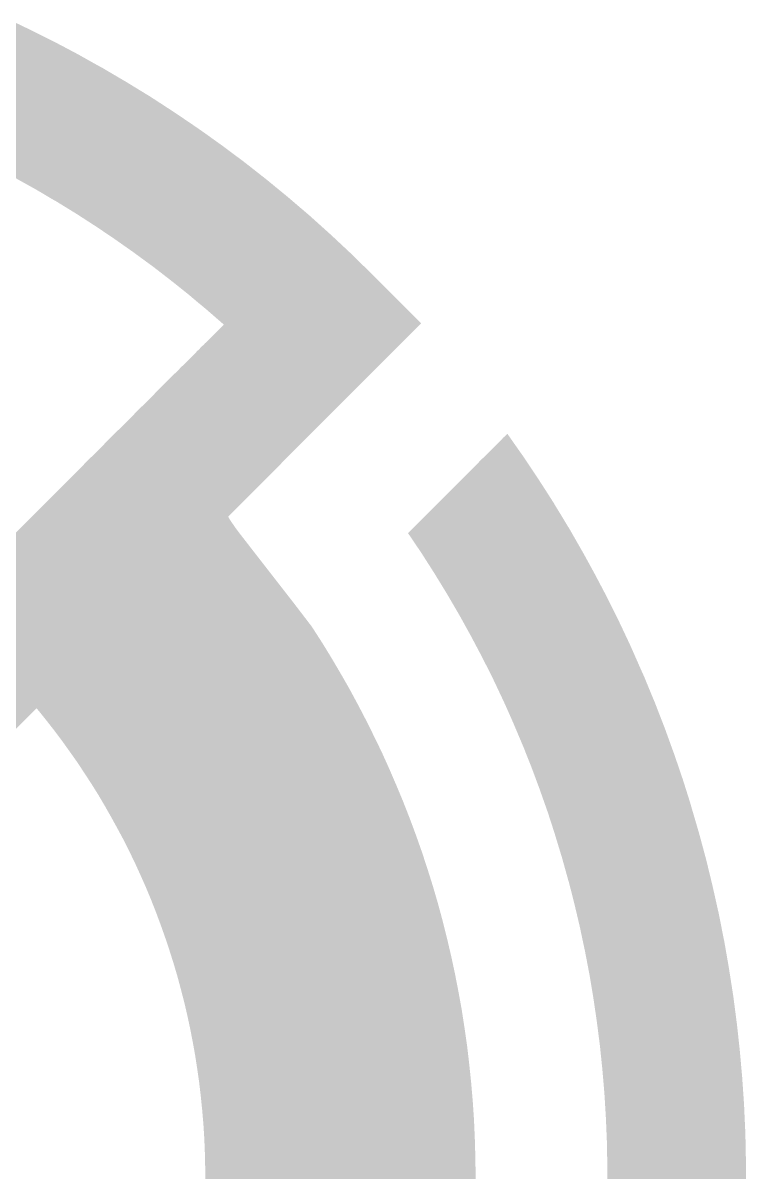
# Model space of a CAD drawing. Extents: x -428 to -172, y -41 to 60.
# Drawn here: x -295.09 to -288.67, y 0.04 to 10.25 of the extents above; entities that cross this region are included whole.
import ezdxf

# ---------------------------------------------------------------- set-up
doc = ezdxf.new("R2010")
doc.units = 0
doc.layers.add('ACRYLIC_BOTTOM$GRAVING', color=7, linetype='CONTINUOUS')

# ---------------------------------------------------------------- blocks, each defined once
blk = doc.blocks.new('*U3')
at = {"layer": 'ACRYLIC_BOTTOM$GRAVING', "linetype": 'CONTINUOUS'}
for points in [[(-295.151, 8.869), (-295.151, 10.249), (-295.049, 8.812)], [(-295.049, 8.812), (-295.151, 10.249), (-295.049, 10.2)], [(-295.049, 8.812), (-295.049, 10.2), (-294.973, 8.77)], [(-294.973, 8.77), (-295.049, 10.2), (-294.973, 10.163)], [(-294.973, 8.77), (-294.973, 10.163), (-294.825, 8.682)], [(-294.825, 8.682), (-294.973, 10.163), (-294.825, 10.089)], [(-294.825, 8.682), (-294.825, 10.089), (-294.796, 8.666)], [(-294.796, 8.666), (-294.825, 10.089), (-294.796, 10.074)], [(-294.796, 8.666), (-294.796, 10.074), (-294.622, 8.559)], [(-294.622, 8.559), (-294.796, 10.074), (-294.622, 9.982)], [(-294.622, 8.559), (-294.622, 9.982), (-294.603, 8.547)], [(-294.603, 8.547), (-294.622, 9.982), (-294.603, 9.972)], [(-294.603, 8.547), (-294.603, 9.972), (-294.45, 8.448)], [(-294.45, 8.448), (-294.603, 9.972), (-294.45, 9.886)], [(-294.45, 8.448), (-294.45, 9.886), (-294.384, 8.404)], [(-294.384, 8.404), (-294.45, 9.886), (-294.384, 9.85)], [(-294.384, 8.404), (-294.384, 9.85), (-294.279, 8.333)], [(-294.279, 8.333), (-294.384, 9.85), (-294.279, 9.788)], [(-294.279, 8.333), (-294.279, 9.788), (-294.168, 8.255)], [(-294.168, 8.255), (-294.279, 9.788), (-294.168, 9.723)], [(-294.168, 8.255), (-294.168, 9.723), (-294.111, 8.215)], [(-294.111, 8.215), (-294.168, 9.723), (-294.111, 9.688)], [(-294.111, 8.215), (-294.111, 9.688), (-293.954, 8.1)], [(-293.954, 8.1), (-294.111, 9.688), (-293.954, 9.592)], [(-293.954, 8.1), (-293.954, 9.592), (-293.945, 8.094)], [(-293.945, 8.094), (-293.954, 9.592), (-293.945, 9.586)], [(-293.945, 8.094), (-293.945, 9.586), (-293.782, 7.968)], [(-293.782, 7.968), (-293.945, 9.586), (-293.782, 9.48)], [(-293.782, 7.968), (-293.782, 9.48), (-293.744, 7.938)], [(-293.744, 7.938), (-293.782, 9.48), (-293.744, 9.455)], [(-293.744, 7.938), (-293.744, 9.455), (-293.621, 7.84)], [(-293.621, 7.84), (-293.744, 9.455), (-293.621, 9.372)], [(-293.621, 7.84), (-293.621, 9.372), (-293.536, 7.768)], [(-293.536, 7.768), (-293.621, 9.372), (-293.536, 9.314)], [(-293.536, 7.768), (-293.536, 9.314), (-293.462, 7.707)], [(-293.462, 7.707), (-293.536, 9.314), (-293.462, 9.262)], [(-293.462, 7.707), (-293.462, 9.262), (-293.331, 7.593)], [(-293.331, 7.593), (-293.462, 9.262), (-293.331, 9.168)], [(-293.331, 7.593), (-293.331, 9.168), (-293.306, 7.571)], [(-293.306, 7.571), (-293.331, 9.168), (-293.306, 9.15)], [(-293.306, -4.083), (-293.306, 9.15), (-293.266, -4.124)], [(-293.266, -4.124), (-293.306, 9.15), (-293.266, 9.12)], [(-293.266, 5.868), (-293.266, 9.12), (-293.129, 6.005)], [(-293.129, 6.005), (-293.266, 9.12), (-293.129, 9.018)], [(-293.129, 6.005), (-293.129, 9.018), (-292.93, 6.204)], [(-292.93, 6.204), (-293.129, 9.018), (-292.93, 8.862)], [(-292.93, 6.204), (-292.93, 8.862), (-292.735, 6.399)], [(-292.735, 6.399), (-292.93, 8.862), (-292.735, 8.702)], [(-292.735, 6.399), (-292.735, 8.702), (-292.543, 6.591)], [(-292.543, 6.591), (-292.735, 8.702), (-292.543, 8.538)], [(-292.543, 6.591), (-292.543, 8.538), (-292.354, 6.78)], [(-292.354, 6.78), (-292.543, 8.538), (-292.354, 8.368)], [(-292.354, 6.78), (-292.354, 8.368), (-292.169, 6.965)], [(-292.169, 6.965), (-292.354, 8.368), (-292.169, 8.195)], [(-292.169, 6.965), (-292.169, 8.195), (-291.987, 7.147)], [(-291.987, 7.147), (-292.169, 8.195), (-291.987, 8.016)], [(-291.987, 7.147), (-291.987, 8.016), (-291.553, 7.581)], [(-293.306, -4.083), (-293.365, 7.512), (-293.306, 7.571)], [(-293.365, -4.024), (-293.47, 7.407), (-293.365, 7.512)], [(-293.365, -4.024), (-293.365, 7.512), (-293.306, -4.083)], [(-293.525, 0.844), (-293.542, 7.336), (-293.525, 7.352)], [(-293.511, 0.726), (-293.525, 7.352), (-293.511, 7.367)], [(-293.525, 0.844), (-293.525, 7.352), (-293.511, 0.726)], [(-293.498, 0.598), (-293.511, 7.367), (-293.498, 7.38)], [(-293.511, 0.726), (-293.511, 7.367), (-293.498, 0.598)], [(-293.487, 0.47), (-293.498, 7.38), (-293.487, 7.39)], [(-293.498, 0.598), (-293.498, 7.38), (-293.487, 0.47)], [(-293.479, 0.342), (-293.487, 7.39), (-293.479, 7.398)], [(-293.487, 0.47), (-293.487, 7.39), (-293.479, 0.342)], [(-293.474, 0.214), (-293.479, 7.398), (-293.474, 7.404)], [(-293.479, 0.342), (-293.479, 7.398), (-293.474, 0.214)], [(-293.471, 0.085), (-293.474, 7.404), (-293.471, 7.407)], [(-293.474, 0.214), (-293.474, 7.404), (-293.471, 0.085)], [(-293.471, 0.085), (-293.471, 7.407), (-293.47, -0.043)], [(-293.47, -0.043), (-293.471, 7.407), (-293.47, 7.407)], [(-293.47, -3.919), (-293.47, 7.407), (-293.365, -4.024)], [(-293.604, 1.316), (-293.629, 7.248), (-293.604, 7.273)], [(-293.581, 1.198), (-293.604, 7.273), (-293.581, 7.296)], [(-293.604, 1.316), (-293.604, 7.273), (-293.581, 1.198)], [(-293.56, 1.081), (-293.581, 7.296), (-293.56, 7.317)], [(-293.581, 1.198), (-293.581, 7.296), (-293.56, 1.081)], [(-293.542, 0.963), (-293.56, 7.317), (-293.542, 7.336)], [(-293.56, 1.081), (-293.56, 7.317), (-293.542, 0.963)], [(-293.542, 0.963), (-293.542, 7.336), (-293.525, 0.844)], [(-293.717, 1.781), (-293.751, 7.127), (-293.717, 7.16)], [(-293.686, 1.665), (-293.717, 7.16), (-293.686, 7.192)], [(-293.717, 1.781), (-293.717, 7.16), (-293.686, 1.665)], [(-293.656, 1.549), (-293.686, 7.192), (-293.656, 7.221)], [(-293.686, 1.665), (-293.686, 7.192), (-293.656, 1.549)], [(-293.629, 1.433), (-293.656, 7.221), (-293.629, 7.248)], [(-293.656, 1.549), (-293.656, 7.221), (-293.629, 1.433)], [(-293.629, 1.433), (-293.629, 7.248), (-293.604, 1.316)], [(-293.825, 2.124), (-293.865, 7.013), (-293.825, 7.053)], [(-293.787, 2.01), (-293.825, 7.053), (-293.787, 7.091)], [(-293.825, 2.124), (-293.825, 7.053), (-293.787, 2.01)], [(-293.751, 1.896), (-293.787, 7.091), (-293.751, 7.127)], [(-293.787, 2.01), (-293.787, 7.091), (-293.751, 1.896)], [(-293.751, 1.896), (-293.751, 7.127), (-293.717, 1.781)], [(-293.907, 2.35), (-293.951, 6.926), (-293.907, 6.971)], [(-293.865, 2.237), (-293.907, 6.971), (-293.865, 7.013)], [(-293.907, 2.35), (-293.907, 6.971), (-293.865, 2.237)], [(-293.865, 2.237), (-293.865, 7.013), (-293.825, 2.124)], [(-293.997, 2.573), (-294.044, 6.834), (-293.997, 6.88)], [(-293.951, 2.462), (-293.997, 6.88), (-293.951, 6.926)], [(-293.997, 2.573), (-293.997, 6.88), (-293.951, 2.462)], [(-293.951, 2.462), (-293.951, 6.926), (-293.907, 2.35)], [(-294.092, 2.784), (-294.142, 6.735), (-294.092, 6.786)], [(-294.044, 2.679), (-294.092, 6.786), (-294.044, 6.834)], [(-294.092, 2.784), (-294.092, 6.786), (-294.044, 2.679)], [(-294.044, 2.679), (-294.044, 6.834), (-293.997, 2.573)], [(-294.194, 2.992), (-294.249, 6.629), (-294.194, 6.683)], [(-294.142, 2.888), (-294.194, 6.683), (-294.142, 6.735)], [(-294.194, 2.992), (-294.194, 6.683), (-294.142, 2.888)], [(-294.142, 2.888), (-294.142, 6.735), (-294.092, 2.784)], [(-294.305, 3.196), (-294.363, 6.515), (-294.305, 6.573)], [(-294.249, 3.094), (-294.305, 6.573), (-294.249, 6.629)], [(-294.305, 3.196), (-294.305, 6.573), (-294.249, 3.094)], [(-294.249, 3.094), (-294.249, 6.629), (-294.194, 2.992)], [(-290.822, 4.23), (-290.913, 6.476), (-290.822, 6.568)], [(-290.787, 4.153), (-290.822, 6.568), (-290.787, 6.602)], [(-290.822, 4.23), (-290.822, 6.568), (-290.787, 4.153)], [(-290.787, 4.153), (-290.787, 6.602), (-290.735, 4.035)], [(-290.735, 4.035), (-290.787, 6.602), (-290.735, 6.527)], [(-294.422, 3.398), (-294.484, 6.394), (-294.422, 6.455)], [(-294.363, 3.298), (-294.422, 6.455), (-294.363, 6.515)], [(-294.422, 3.398), (-294.422, 6.455), (-294.363, 3.298)], [(-294.363, 3.298), (-294.363, 6.515), (-294.305, 3.196)], [(-290.913, 4.423), (-291.009, 6.381), (-290.913, 6.476)], [(-290.913, 4.423), (-290.913, 6.476), (-290.822, 4.23)], [(-290.735, 4.035), (-290.735, 6.527), (-290.652, 3.839)], [(-290.652, 3.839), (-290.735, 6.527), (-290.652, 6.409)], [(-294.484, 3.497), (-294.548, 6.33), (-294.484, 6.394)], [(-294.484, 3.497), (-294.484, 6.394), (-294.422, 3.398)], [(-291.009, 4.614), (-291.109, 6.281), (-291.009, 6.381)], [(-291.009, 4.614), (-291.009, 6.381), (-290.913, 4.423)], [(-290.652, 3.839), (-290.652, 6.409), (-290.644, 3.82)], [(-290.644, 3.82), (-290.652, 6.409), (-290.644, 6.398)], [(-290.644, 3.82), (-290.644, 6.398), (-290.573, 3.641)], [(-290.573, 3.641), (-290.644, 6.398), (-290.573, 6.292)], [(-294.613, 3.693), (-294.681, 6.197), (-294.613, 6.264)], [(-294.548, 3.595), (-294.613, 6.264), (-294.548, 6.33)], [(-294.613, 3.693), (-294.613, 6.264), (-294.548, 3.595)], [(-294.548, 3.595), (-294.548, 6.33), (-294.484, 3.497)], [(-291.109, 4.803), (-291.213, 6.177), (-291.109, 6.281)], [(-291.109, 4.803), (-291.109, 6.281), (-291.009, 4.614)], [(-290.573, 3.641), (-290.573, 6.292), (-290.506, 3.461)], [(-290.506, 3.461), (-290.573, 6.292), (-290.506, 6.191)], [(-294.75, 3.885), (-294.821, 6.056), (-294.75, 6.128)], [(-294.681, 3.789), (-294.75, 6.128), (-294.681, 6.197)], [(-294.75, 3.885), (-294.75, 6.128), (-294.681, 3.789)], [(-294.681, 3.789), (-294.681, 6.197), (-294.613, 3.693)], [(-291.213, 4.991), (-291.321, 6.069), (-291.213, 6.177)], [(-291.213, 4.991), (-291.213, 6.177), (-291.109, 4.803)], [(-290.506, 3.461), (-290.506, 6.191), (-290.499, 3.442)], [(-290.499, 3.442), (-290.506, 6.191), (-290.499, 6.18)], [(-290.499, 3.442), (-290.499, 6.18), (-290.428, 3.241)], [(-290.428, 3.241), (-290.499, 6.18), (-290.428, 6.07)], [(-294.821, 3.979), (-294.894, 5.983), (-294.821, 6.056)], [(-294.821, 3.979), (-294.821, 6.056), (-294.75, 3.885)], [(-291.321, 5.176), (-291.433, 5.957), (-291.321, 6.069)], [(-291.321, 5.176), (-291.321, 6.069), (-291.213, 4.991)], [(-290.428, 3.241), (-290.428, 6.07), (-290.372, 3.068)], [(-290.372, 3.068), (-290.428, 6.07), (-290.372, 5.982)], [(-294.894, 4.072), (-294.969, 5.908), (-294.894, 5.983)], [(-294.894, 4.072), (-294.894, 5.983), (-294.821, 3.979)], [(-291.433, 5.359), (-291.549, 5.84), (-291.433, 5.957)], [(-291.433, 5.359), (-291.433, 5.957), (-291.321, 5.176)], [(-290.372, 3.068), (-290.372, 5.982), (-290.363, 3.039)], [(-290.363, 3.039), (-290.372, 5.982), (-290.363, 5.966)], [(-290.363, 3.039), (-290.363, 5.966), (-290.301, 2.835)], [(-290.301, 2.835), (-290.363, 5.966), (-290.301, 5.865)], [(-294.969, 4.165), (-295.408, 5.47), (-294.969, 5.908)], [(-294.969, 4.165), (-294.969, 5.908), (-294.894, 4.072)], [(-293.266, -4.124), (-293.266, 5.868), (-293.266, -4.124)], [(-293.266, -4.124), (-293.266, 5.868), (-293.266, 5.867)], [(-293.266, -4.124), (-293.266, 5.867), (-293.266, -4.124)], [(-293.266, -4.124), (-293.266, 5.867), (-293.266, 5.867)], [(-293.266, -4.124), (-293.266, 5.867), (-293.266, -4.124)], [(-293.266, -4.124), (-293.266, 5.867), (-293.266, 5.866)], [(-293.266, -4.124), (-293.266, 5.866), (-293.265, -4.124)], [(-293.265, -4.124), (-293.266, 5.866), (-293.265, 5.865)], [(-293.265, -4.124), (-293.265, 5.865), (-293.265, -4.124)], [(-293.265, -4.124), (-293.265, 5.865), (-293.265, 5.864)], [(-293.265, -4.124), (-293.265, 5.864), (-293.265, -4.125)], [(-293.265, -4.125), (-293.265, 5.864), (-293.265, 5.863)], [(-293.265, -4.125), (-293.265, 5.863), (-293.264, -4.125)], [(-293.264, -4.125), (-293.265, 5.863), (-293.264, 5.862)], [(-293.264, -4.125), (-293.264, 5.862), (-293.264, -4.125)], [(-293.264, -4.125), (-293.264, 5.862), (-293.264, 5.861)], [(-293.264, -4.125), (-293.264, 5.861), (-293.264, -4.126)], [(-293.264, -4.126), (-293.264, 5.861), (-293.264, 5.86)], [(-293.264, -4.126), (-293.264, 5.86), (-293.263, -4.127)], [(-293.263, -4.127), (-293.264, 5.86), (-293.263, 5.859)], [(-293.263, -4.127), (-293.263, 5.859), (-293.262, -4.128)], [(-293.262, -4.128), (-293.263, 5.859), (-293.262, 5.856)], [(-293.262, -4.128), (-293.262, 5.856), (-293.26, -4.129)], [(-293.26, -4.129), (-293.262, 5.856), (-293.26, 5.853)], [(-293.26, -4.129), (-293.26, 5.853), (-293.258, -4.131)], [(-293.258, -4.131), (-293.26, 5.853), (-293.258, 5.85)], [(-293.258, -4.131), (-293.258, 5.85), (-293.254, -4.135)], [(-293.254, -4.135), (-293.258, 5.85), (-293.254, 5.843)], [(-293.254, -4.135), (-293.254, 5.843), (-293.249, -4.14)], [(-293.249, -4.14), (-293.254, 5.843), (-293.249, 5.835)], [(-293.249, -4.14), (-293.249, 5.835), (-293.237, -4.152)], [(-293.237, -4.152), (-293.249, 5.835), (-293.237, 5.817)], [(-291.549, 5.541), (-291.67, 5.72), (-291.549, 5.84)], [(-291.549, 5.541), (-291.549, 5.84), (-291.433, 5.359)], [(-290.301, 2.835), (-290.301, 5.865), (-290.244, 2.63)], [(-290.244, 2.63), (-290.301, 5.865), (-290.244, 5.77)], [(-293.237, -4.152), (-293.237, 5.817), (-293.204, -4.186)], [(-293.204, -4.186), (-293.237, 5.817), (-293.204, 5.769)], [(-293.204, -4.186), (-293.204, 5.769), (-293.16, -4.229)], [(-293.16, -4.229), (-293.204, 5.769), (-293.16, 5.71)], [(-290.244, 2.63), (-290.244, 5.77), (-290.243, 2.63)], [(-290.243, 2.63), (-290.244, 5.77), (-290.243, 5.77)], [(-290.243, 2.63), (-290.243, 5.77), (-290.191, 2.425)], [(-290.191, 2.425), (-290.243, 5.77), (-290.191, 5.679)], [(-293.16, -4.229), (-293.16, 5.71), (-292.667, -4.723)], [(-292.667, -4.723), (-293.16, 5.71), (-292.667, 5.076)], [(-290.191, 2.425), (-290.191, 5.679), (-290.142, 2.218)], [(-290.142, 2.218), (-290.191, 5.679), (-290.142, 5.594)], [(-290.142, 2.218), (-290.142, 5.594), (-290.12, 2.112)], [(-290.12, 2.112), (-290.142, 5.594), (-290.12, 5.555)], [(-290.12, 2.112), (-290.12, 5.555), (-290.098, 2.01)], [(-290.098, 2.01), (-290.12, 5.555), (-290.098, 5.516)], [(-290.098, 2.01), (-290.098, 5.516), (-290.058, 1.801)], [(-290.058, 1.801), (-290.098, 5.516), (-290.058, 5.443)], [(-295.408, 3.726), (-295.408, 5.47), (-294.969, 4.165)], [(-290.058, 1.801), (-290.058, 5.443), (-290.023, 1.591)], [(-290.023, 1.591), (-290.058, 5.443), (-290.023, 5.379)], [(-290.023, 1.591), (-290.023, 5.379), (-290.001, 1.442)], [(-290.001, 1.442), (-290.023, 5.379), (-290.001, 5.339)], [(-290.001, 1.442), (-290.001, 5.339), (-289.992, 1.38)], [(-289.992, 1.38), (-290.001, 5.339), (-289.992, 5.321)], [(-289.992, 1.38), (-289.992, 5.321), (-289.965, 1.169)], [(-289.965, 1.169), (-289.992, 5.321), (-289.965, 5.27)], [(-289.965, 1.169), (-289.965, 5.27), (-289.943, 0.956)], [(-289.943, 0.956), (-289.965, 5.27), (-289.943, 5.228)], [(-289.943, 0.956), (-289.943, 5.228), (-289.925, 0.744)], [(-289.925, 0.744), (-289.943, 5.228), (-289.925, 5.194)], [(-289.925, 0.744), (-289.925, 5.194), (-289.912, 0.53)], [(-289.912, 0.53), (-289.925, 5.194), (-289.912, 5.168)], [(-289.912, 0.53), (-289.912, 5.168), (-289.903, 0.316)], [(-289.903, 0.316), (-289.912, 5.168), (-289.903, 5.151)], [(-289.903, 0.316), (-289.903, 5.151), (-289.899, 0.102)], [(-289.899, 0.102), (-289.903, 5.151), (-289.899, 5.143)], [(-289.899, -5.145), (-289.899, 5.143), (-289.887, -5.12)], [(-289.887, -5.12), (-289.899, 5.143), (-289.887, 5.12)], [(-289.887, -5.12), (-289.887, 5.12), (-289.805, -4.957)], [(-289.805, -4.957), (-289.887, 5.12), (-289.805, 4.955)], [(-292.667, -4.723), (-292.667, 5.076), (-292.537, -4.853)], [(-292.537, -4.853), (-292.667, 5.076), (-292.537, 4.906)], [(-292.537, -4.853), (-292.537, 4.906), (-292.524, -4.865)], [(-292.524, -4.865), (-292.537, 4.906), (-292.524, 4.889)], [(-289.805, -4.957), (-289.805, 4.955), (-289.778, -4.899)], [(-289.778, -4.899), (-289.805, 4.955), (-289.778, 4.899)], [(-292.524, -4.865), (-292.524, 4.889), (-292.515, -4.875)], [(-292.515, -4.875), (-292.524, 4.889), (-292.515, 4.875)], [(-292.515, -4.875), (-292.515, 4.875), (-292.43, -4.742)], [(-292.43, -4.742), (-292.515, 4.875), (-292.43, 4.743)], [(-289.778, -4.899), (-289.778, 4.899), (-289.698, -4.731)], [(-289.698, -4.731), (-289.778, 4.899), (-289.698, 4.729)], [(-292.43, -4.742), (-292.43, 4.743), (-292.348, -4.609)], [(-292.348, -4.609), (-292.43, 4.743), (-292.348, 4.609)], [(-289.698, -4.731), (-289.698, 4.729), (-289.674, -4.675)], [(-289.674, -4.675), (-289.698, 4.729), (-289.674, 4.675)], [(-292.348, -4.609), (-292.348, 4.609), (-292.268, -4.473)], [(-292.268, -4.473), (-292.348, 4.609), (-292.268, 4.473)], [(-289.674, -4.675), (-289.674, 4.675), (-289.597, -4.502)], [(-289.597, -4.502), (-289.674, 4.675), (-289.597, 4.5)], [(-289.597, -4.502), (-289.597, 4.5), (-289.574, -4.449)], [(-289.574, -4.449), (-289.597, 4.5), (-289.574, 4.45)], [(-292.268, -4.473), (-292.268, 4.473), (-292.19, -4.336)], [(-292.19, -4.336), (-292.268, 4.473), (-292.19, 4.337)], [(-289.574, -4.449), (-289.574, 4.45), (-289.5, -4.271)], [(-289.5, -4.271), (-289.574, 4.45), (-289.5, 4.27)], [(-292.19, -4.336), (-292.19, 4.337), (-292.115, -4.198)], [(-292.115, -4.198), (-292.19, 4.337), (-292.115, 4.198)], [(-292.115, -4.198), (-292.115, 4.198), (-292.042, -4.058)], [(-292.042, -4.058), (-292.115, 4.198), (-292.042, 4.058)], [(-289.5, -4.271), (-289.5, 4.27), (-289.48, -4.222)], [(-289.48, -4.222), (-289.5, 4.27), (-289.48, 4.223)], [(-289.48, -4.222), (-289.48, 4.223), (-289.408, -4.038)], [(-289.408, -4.038), (-289.48, 4.223), (-289.408, 4.037)], [(-292.042, -4.058), (-292.042, 4.058), (-291.972, -3.917)], [(-291.972, -3.917), (-292.042, 4.058), (-291.972, 3.917)], [(-289.408, -4.038), (-289.408, 4.037), (-289.391, -3.992)], [(-289.391, -3.992), (-289.408, 4.037), (-289.391, 3.994)], [(-289.391, -3.992), (-289.391, 3.994), (-289.322, -3.803)], [(-289.322, -3.803), (-289.391, 3.994), (-289.322, 3.803)], [(-291.972, -3.917), (-291.972, 3.917), (-291.903, -3.774)], [(-291.903, -3.774), (-291.972, 3.917), (-291.903, 3.775)], [(-289.322, -3.803), (-289.322, 3.803), (-289.307, -3.761)], [(-289.307, -3.761), (-289.322, 3.803), (-289.307, 3.763)], [(-291.903, -3.774), (-291.903, 3.775), (-291.838, -3.63)], [(-291.838, -3.63), (-291.903, 3.775), (-291.838, 3.631)], [(-289.307, -3.761), (-289.307, 3.763), (-289.24, -3.566)], [(-289.24, -3.566), (-289.307, 3.763), (-289.24, 3.566)], [(-291.838, -3.63), (-291.838, 3.631), (-291.775, -3.485)], [(-291.775, -3.485), (-291.838, 3.631), (-291.775, 3.485)], [(-291.775, -3.485), (-291.775, 3.485), (-291.714, -3.338)], [(-291.714, -3.338), (-291.775, 3.485), (-291.714, 3.339)], [(-289.24, -3.566), (-289.24, 3.566), (-289.228, -3.528)], [(-289.228, -3.528), (-289.24, 3.566), (-289.228, 3.531)], [(-289.228, -3.528), (-289.228, 3.531), (-289.164, -3.327)], [(-289.164, -3.327), (-289.228, 3.531), (-289.164, 3.328)], [(-291.714, -3.338), (-291.714, 3.339), (-291.656, -3.19)], [(-291.656, -3.19), (-291.714, 3.339), (-291.656, 3.191)], [(-289.164, -3.327), (-289.164, 3.328), (-289.155, -3.293)], [(-289.155, -3.293), (-289.164, 3.328), (-289.155, 3.296)], [(-289.155, -3.293), (-289.155, 3.296), (-289.094, -3.086)], [(-289.094, -3.086), (-289.155, 3.296), (-289.094, 3.088)], [(-291.656, -3.19), (-291.656, 3.191), (-291.6, -3.041)], [(-291.6, -3.041), (-291.656, 3.191), (-291.6, 3.041)], [(-289.094, -3.086), (-289.094, 3.088), (-289.086, -3.057)], [(-289.086, -3.057), (-289.094, 3.088), (-289.086, 3.061)], [(-291.6, -3.041), (-291.6, 3.041), (-291.547, -2.891)], [(-291.547, -2.891), (-291.6, 3.041), (-291.547, 2.891)], [(-289.086, -3.057), (-289.086, 3.061), (-289.028, -2.844)], [(-289.028, -2.844), (-289.086, 3.061), (-289.028, 2.846)], [(-291.547, -2.891), (-291.547, 2.891), (-291.497, -2.739)], [(-291.497, -2.739), (-291.547, 2.891), (-291.497, 2.739)], [(-289.028, -2.844), (-289.028, 2.846), (-289.022, -2.82)], [(-289.022, -2.82), (-289.028, 2.846), (-289.022, 2.824)], [(-289.022, -2.82), (-289.022, 2.824), (-288.968, -2.599)], [(-288.968, -2.599), (-289.022, 2.824), (-288.968, 2.602)], [(-291.497, -2.739), (-291.497, 2.739), (-291.449, -2.586)], [(-291.449, -2.586), (-291.497, 2.739), (-291.449, 2.586)], [(-291.449, -2.586), (-291.449, 2.586), (-291.404, -2.432)], [(-291.404, -2.432), (-291.449, 2.586), (-291.404, 2.432)], [(-288.968, -2.599), (-288.968, 2.602), (-288.964, -2.581)], [(-288.964, -2.581), (-288.968, 2.602), (-288.964, 2.585)], [(-288.964, -2.581), (-288.964, 2.585), (-288.913, -2.353)], [(-288.913, -2.353), (-288.964, 2.585), (-288.913, 2.357)], [(-291.404, -2.432), (-291.404, 2.432), (-291.362, -2.277)], [(-291.362, -2.277), (-291.404, 2.432), (-291.362, 2.277)], [(-288.913, -2.353), (-288.913, 2.357), (-288.91, -2.34)], [(-288.91, -2.34), (-288.913, 2.357), (-288.91, 2.346)], [(-291.362, -2.277), (-291.362, 2.277), (-291.323, -2.12)], [(-291.323, -2.12), (-291.362, 2.277), (-291.323, 2.121)], [(-288.91, -2.34), (-288.91, 2.346), (-288.864, -2.106)], [(-288.864, -2.106), (-288.91, 2.346), (-288.864, 2.111)], [(-291.323, -2.12), (-291.323, 2.121), (-291.286, -1.963)], [(-291.286, -1.963), (-291.323, 2.121), (-291.286, 1.963)], [(-288.864, -2.106), (-288.864, 2.111), (-288.862, -2.099)], [(-288.862, -2.099), (-288.864, 2.111), (-288.862, 2.105)], [(-288.862, -2.099), (-288.862, 2.105), (-288.82, -1.857)], [(-288.82, -1.857), (-288.862, 2.105), (-288.82, 1.863)], [(-291.286, -1.963), (-291.286, 1.963), (-291.252, -1.805)], [(-291.252, -1.805), (-291.286, 1.963), (-291.252, 1.805)], [(-288.82, -1.857), (-288.82, 1.863), (-288.82, -1.857)], [(-288.82, -1.857), (-288.82, 1.863), (-288.82, 1.863)], [(-288.82, -1.857), (-288.82, 1.863), (-288.782, -1.612)], [(-288.782, -1.612), (-288.82, 1.863), (-288.782, 1.62)], [(-291.252, -1.805), (-291.252, 1.805), (-291.221, -1.645)], [(-291.221, -1.645), (-291.252, 1.805), (-291.221, 1.645)], [(-291.221, -1.645), (-291.221, 1.645), (-291.192, -1.485)], [(-291.192, -1.485), (-291.221, 1.645), (-291.192, 1.485)], [(-288.782, -1.612), (-288.782, 1.62), (-288.781, -1.607)], [(-288.781, -1.607), (-288.782, 1.62), (-288.781, 1.614)], [(-288.781, -1.607), (-288.781, 1.614), (-288.75, -1.367)], [(-288.75, -1.367), (-288.781, 1.614), (-288.75, 1.376)], [(-291.192, -1.485), (-291.192, 1.485), (-291.167, -1.323)], [(-291.167, -1.323), (-291.192, 1.485), (-291.167, 1.323)], [(-288.75, -1.367), (-288.75, 1.376), (-288.748, -1.356)], [(-288.748, -1.356), (-288.75, 1.376), (-288.748, 1.362)], [(-288.748, -1.356), (-288.748, 1.362), (-288.723, -1.121)], [(-288.723, -1.121), (-288.748, 1.362), (-288.723, 1.131)], [(-291.167, -1.323), (-291.167, 1.323), (-291.144, -1.161)], [(-291.144, -1.161), (-291.167, 1.323), (-291.144, 1.161)], [(-291.144, -1.161), (-291.144, 1.161), (-291.125, -0.998)], [(-291.125, -0.998), (-291.144, 1.161), (-291.125, 0.998)], [(-288.723, -1.121), (-288.723, 1.131), (-288.721, -1.103)], [(-288.721, -1.103), (-288.723, 1.131), (-288.721, 1.11)], [(-288.721, -1.103), (-288.721, 1.11), (-288.701, -0.873)], [(-288.701, -0.873), (-288.721, 1.11), (-288.701, 0.885)], [(-291.125, -0.998), (-291.125, 0.998), (-291.108, -0.833)], [(-291.108, -0.833), (-291.125, 0.998), (-291.108, 0.833)], [(-291.108, -0.833), (-291.108, 0.833), (-291.094, -0.668)], [(-291.094, -0.668), (-291.108, 0.833), (-291.094, 0.668)], [(-288.701, -0.873), (-288.701, 0.885), (-288.699, -0.85)], [(-288.699, -0.85), (-288.701, 0.885), (-288.699, 0.855)], [(-288.699, -0.85), (-288.699, 0.855), (-288.684, -0.625)], [(-288.684, -0.625), (-288.699, 0.855), (-288.684, 0.639)], [(-291.094, -0.668), (-291.094, 0.668), (-291.083, -0.502)], [(-291.083, -0.502), (-291.094, 0.668), (-291.083, 0.502)], [(-288.684, -0.625), (-288.684, 0.639), (-288.683, -0.601)], [(-288.683, -0.601), (-288.684, 0.639), (-288.683, 0.605)], [(-288.683, -0.601), (-288.683, 0.605), (-288.673, -0.375)], [(-288.673, -0.375), (-288.683, 0.605), (-288.673, 0.392)], [(-291.083, -0.502), (-291.083, 0.502), (-291.076, -0.336)], [(-291.076, -0.336), (-291.083, 0.502), (-291.076, 0.336)], [(-291.076, -0.336), (-291.076, 0.336), (-291.071, -0.168)], [(-291.071, -0.168), (-291.076, 0.336), (-291.071, 0.168)], [(-288.673, -0.375), (-288.673, 0.392), (-288.672, -0.352)], [(-288.672, -0.352), (-288.673, 0.392), (-288.672, 0.35)], [(-288.672, -0.352), (-288.672, 0.35), (-288.668, -0.12)], [(-288.668, -0.12), (-288.672, 0.35), (-288.668, 0.144)], [(-291.071, -0.168), (-291.071, 0.168), (-291.069, 0)], [(-288.668, -0.12), (-288.668, 0.144), (-288.667, -0.104)], [(-289.899, -5.145), (-289.899, -0.113), (-289.899, 0.102)]]:
    blk.add_solid(points, dxfattribs=at)

msp = doc.modelspace()

# ---------------------------------------------------------------- block references
at = {"layer": 'ACRYLIC_BOTTOM$GRAVING'}
msp.add_blockref('*U3', (0, 0), dxfattribs=at)

doc.saveas('drawing.dxf')
